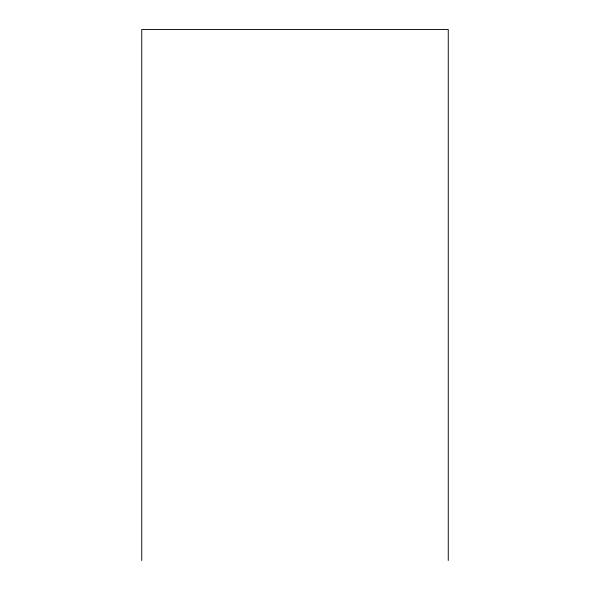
<?xml version="1.0" encoding="UTF-8"?>
<svg xmlns="http://www.w3.org/2000/svg" width="590" height="590" viewBox="0 0 590 590"><rect width="100%" height="100%" fill="white"/><g stroke="black" fill="none" stroke-linecap="round" stroke-linejoin="round"><path stroke-width="0.89" d="M448.26 560.5L448.26 29.5L141.74 29.5L141.74 560.5"/></g></svg>
